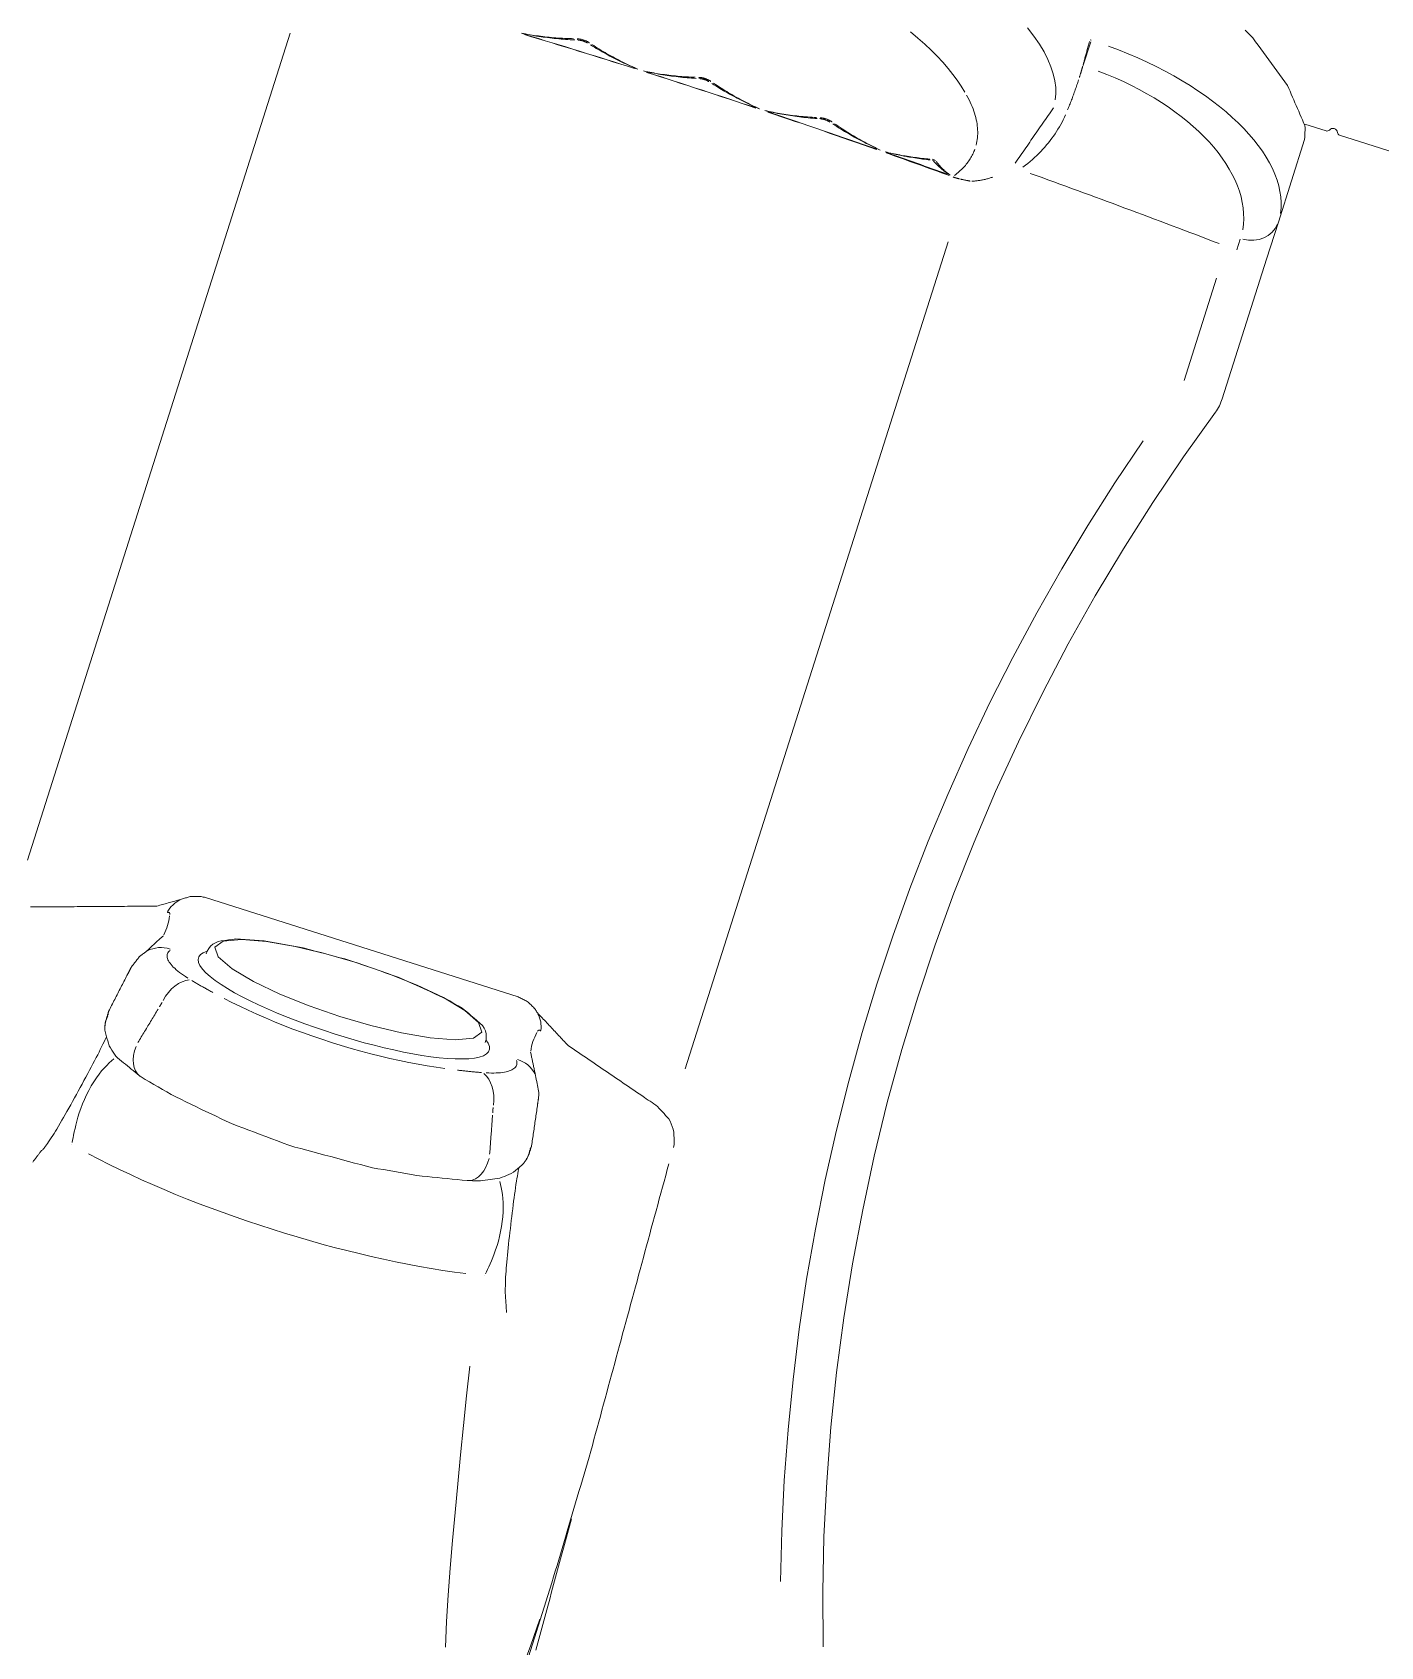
# Model space of a CAD drawing. Extents: x 309418 to 1212698, y 3438380 to 6877191.
# Drawn here: x 606460.047 to 606460.48, y 3438591.609 to 3438592.128 of the extents above; entities that cross this region are included whole.
import ezdxf

# ---------------------------------------------------------------- set-up
doc = ezdxf.new("R2010")
doc.units = 0
doc.header["$MEASUREMENT"] = 0
doc.layers.add('LA-FLOWERING-TREE', color=221, linetype='Continuous')
doc.layers.add('LA-FURN-PERGOLA-POOL DECK-02', color=32, linetype='Continuous')
doc.layers.add('LA-FURN-PG-LIMITS', color=1, linetype='Continuous', lineweight=5)
doc.layers.add('LA-FURN-PG-PLAY EQUIPMENT', color=160, linetype='Continuous', lineweight=5)

# ---------------------------------------------------------------- blocks, each defined once
blk = doc.blocks.new('A$C753A40E1')
at = {"linetype": 'Continuous'}
for p, q in [((17.3, 88.535, -9.55), (17.3, 94.786, -9.55)), ((24.6, 72.643, -9.55), (24.6, 72.546, -9.55)), ((34, 72.643, -9.55), (34, 72.546, -9.55)), ((18.217, 43.626, -9.55), (18.217, 71.505, -9.55)), ((40.383, 43.626, -9.55), (40.383, 71.505, -9.55)), ((34.571, 70.922, -9.55), (24.029, 70.922, -9.55)), ((8.3, 45.76, -9.55), (8.3, 41.054, -9.55)), ((9.647, 45.569, -9.55), (9.647, 42.119, -9.55)), ((8.3, 41.054, -9.55), (8.3, 39.813, -9.55)), ((9.3, 40.699, -9.55), (9.3, 41.063, -9.55)), ((8.3, 37.022, -9.55), (8.3, 39.813, -9.55)), ((15.806, 36.926, -9.55), (15.8, 36.926, -9.55)), ((15.8, 36.112, -9.55), (15.8, 36.899, -9.55)), ((7.271, 36.55, -9.55), (5.429, 36.55, -9.55)), ((8.447, 36.55, -9.55), (7.729, 36.55, -9.55)), ((15.802, 36.06, -9.55), (15.836, 36.06, -9.55))]:
    blk.add_line(p, q, dxfattribs=at)
for points in [[(21.922, 82.702), (21.727, 83.646), (21.532, 84.582), (21.339, 85.509), (21.145, 86.424), (20.95, 87.326), (20.754, 88.212), (20.556, 89.08), (20.353, 89.928), (20.146, 90.751), (19.931, 91.543)], [(17.388, 91.572), (17.34, 90.682), (17.312, 89.768)], [(17.14, 90.754), (17.15, 90.511), (17.16, 90.269), (17.17, 90.026), (17.18, 89.784), (17.19, 89.542), (17.2, 89.299), (17.21, 89.057), (17.22, 88.814), (17.23, 88.572), (17.24, 88.33), (17.25, 88.087), (17.26, 87.845), (17.27, 87.602), (17.28, 87.36), (17.29, 87.118), (17.3, 86.875), (17.309, 86.633), (17.319, 86.39)], [(17.796, 74.569), (17.788, 74.764), (17.78, 74.959), (17.771, 75.154), (17.763, 75.349), (17.755, 75.545), (17.746, 75.74), (17.738, 75.935), (17.73, 76.13), (17.722, 76.325), (17.713, 76.52), (17.705, 76.716), (17.697, 76.911), (17.688, 77.106), (17.68, 77.301), (17.672, 77.496), (17.663, 77.691), (17.655, 77.886), (17.647, 78.082), (17.639, 78.277), (17.63, 78.472), (17.622, 78.667), (17.614, 78.862), (17.605, 79.057), (17.597, 79.253), (17.589, 79.448), (17.58, 79.643), (17.572, 79.838), (17.564, 80.033), (17.556, 80.228), (17.547, 80.424), (17.539, 80.619), (17.531, 80.814), (17.522, 81.009), (17.514, 81.204), (17.506, 81.399), (17.497, 81.594), (17.489, 81.79), (17.481, 81.985), (17.473, 82.18), (17.464, 82.375), (17.456, 82.57), (17.448, 82.765), (17.439, 82.961), (17.431, 83.156), (17.423, 83.351), (17.414, 83.546), (17.406, 83.741), (17.398, 83.936), (17.39, 84.131), (17.382, 84.326), (17.378, 84.517), (17.374, 84.709), (17.371, 84.9), (17.367, 85.091), (17.363, 85.283), (17.36, 85.474), (17.356, 85.665), (17.352, 85.857), (17.348, 86.048), (17.345, 86.239), (17.341, 86.431), (17.337, 86.622), (17.334, 86.813), (17.33, 87.005), (17.326, 87.196), (17.322, 87.387), (17.319, 87.579), (17.315, 87.77), (17.311, 87.961), (17.307, 88.152), (17.304, 88.344), (17.3, 88.535)], [(8.379, 87.859), (8.921, 86.181), (9.418, 84.486), (9.868, 82.778), (10.273, 81.057), (10.63, 79.327), (10.94, 77.589), (11.202, 75.844), (11.417, 74.092), (11.585, 72.334), (11.704, 70.573), (11.776, 68.809), (11.8, 67.044), (11.776, 65.279), (11.704, 63.515), (11.584, 61.753), (11.416, 59.996), (11.201, 58.244), (10.938, 56.5), (10.628, 54.763), (10.271, 53.035), (9.867, 51.317), (9.417, 49.612), (8.921, 47.919), (8.379, 46.241)], [(10.311, 47.822), (10.766, 49.383), (11.181, 50.954), (11.558, 52.535), (11.896, 54.125), (12.195, 55.722), (12.454, 57.326), (12.673, 58.936), (12.853, 60.552), (12.993, 62.171), (13.094, 63.794), (13.154, 65.419), (13.174, 67.044), (13.154, 68.669), (13.094, 70.293), (12.994, 71.916), (12.855, 73.536), (12.675, 75.151), (12.456, 76.762), (12.197, 78.367), (11.898, 79.965), (11.56, 81.557), (11.182, 83.141), (10.766, 84.714), (10.312, 86.277)], [(21.511, 80.208), (21.503, 80.229), (21.495, 80.25), (21.487, 80.27), (21.479, 80.291), (21.471, 80.312), (21.463, 80.332), (21.455, 80.353), (21.446, 80.374), (21.438, 80.394), (21.43, 80.415), (21.422, 80.436), (21.414, 80.456), (21.406, 80.477), (21.398, 80.498), (21.39, 80.518), (21.381, 80.539), (21.373, 80.559), (21.365, 80.58), (21.357, 80.601), (21.349, 80.621), (21.341, 80.642), (21.333, 80.663), (21.325, 80.683), (21.316, 80.704)], [(37.284, 80.704), (37.276, 80.683), (37.269, 80.662), (37.261, 80.641), (37.254, 80.62), (37.246, 80.599), (37.239, 80.577), (37.231, 80.556), (37.224, 80.535), (37.216, 80.514), (37.209, 80.493), (37.201, 80.472), (37.194, 80.451), (37.186, 80.43), (37.179, 80.409), (37.171, 80.388), (37.164, 80.366), (37.156, 80.345), (37.149, 80.324), (37.141, 80.303), (37.134, 80.282), (37.123, 80.264), (37.111, 80.245), (37.1, 80.227), (37.089, 80.208)], [(22.347, 76.175), (22.336, 76.257), (22.325, 76.339), (22.314, 76.421), (22.304, 76.503), (22.293, 76.585), (22.276, 76.689), (22.257, 76.796), (22.239, 76.903), (22.22, 77.011), (22.202, 77.118), (22.184, 77.226), (22.163, 77.342), (22.139, 77.466), (22.115, 77.591), (22.092, 77.716), (22.068, 77.841), (22.044, 77.966), (22.019, 78.091), (21.995, 78.217), (21.97, 78.342), (21.945, 78.468), (21.92, 78.59), (21.896, 78.704), (21.872, 78.819), (21.848, 78.934), (21.824, 79.048), (21.801, 79.155), (21.779, 79.25), (21.756, 79.346), (21.734, 79.441), (21.712, 79.537), (21.69, 79.632), (21.669, 79.708), (21.65, 79.774), (21.63, 79.84), (21.611, 79.906), (21.591, 79.971), (21.572, 80.037), (21.553, 80.102), (21.54, 80.135), (21.526, 80.169), (21.513, 80.202), (21.506, 80.216)], [(21.513, 80.206), (21.513, 80.206), (21.513, 80.207), (21.513, 80.207), (21.513, 80.207), (21.512, 80.207), (21.512, 80.207), (21.512, 80.207), (21.512, 80.207), (21.512, 80.207), (21.512, 80.207), (21.512, 80.207), (21.512, 80.207), (21.512, 80.207), (21.512, 80.208), (21.512, 80.208), (21.512, 80.208), (21.512, 80.208), (21.512, 80.208), (21.512, 80.208), (21.512, 80.208), (21.512, 80.208), (21.511, 80.208), (21.511, 80.208), (21.511, 80.208)], [(37.094, 80.216), (37.084, 80.194), (37.073, 80.168), (37.062, 80.142), (37.045, 80.092), (37.028, 80.039), (37.01, 79.987), (36.993, 79.934), (36.972, 79.859), (36.951, 79.78), (36.93, 79.7), (36.909, 79.62), (36.888, 79.541), (36.867, 79.456), (36.844, 79.35), (36.821, 79.245), (36.797, 79.139), (36.774, 79.034), (36.751, 78.928), (36.728, 78.822), (36.704, 78.707), (36.679, 78.583), (36.654, 78.459), (36.629, 78.335), (36.605, 78.211), (36.58, 78.087), (36.555, 77.963), (36.531, 77.837), (36.508, 77.712), (36.484, 77.587), (36.46, 77.461), (36.437, 77.338), (36.417, 77.225), (36.396, 77.112), (36.376, 76.999), (36.356, 76.886), (36.339, 76.784), (36.325, 76.691), (36.311, 76.598), (36.297, 76.505), (36.283, 76.412), (36.271, 76.325), (36.262, 76.25), (36.253, 76.175)], [(37.089, 80.208), (37.089, 80.208), (37.089, 80.208), (37.088, 80.208), (37.088, 80.208), (37.088, 80.208), (37.088, 80.208), (37.088, 80.208), (37.088, 80.208), (37.088, 80.208), (37.088, 80.208), (37.088, 80.207), (37.088, 80.207), (37.088, 80.207), (37.088, 80.207), (37.088, 80.207), (37.088, 80.207), (37.088, 80.207), (37.088, 80.207), (37.088, 80.207), (37.087, 80.207), (37.087, 80.207), (37.087, 80.207), (37.087, 80.206), (37.087, 80.206)], [(22.793, 76.759), (22.744, 76.837), (22.694, 76.925), (22.643, 77.022), (22.591, 77.127), (22.539, 77.243), (22.49, 77.369), (22.444, 77.507), (22.403, 77.653), (22.366, 77.805), (22.334, 77.962), (22.308, 78.122), (22.287, 78.282), (22.272, 78.441), (22.263, 78.596), (22.261, 78.745), (22.263, 78.888), (22.268, 79.023), (22.276, 79.149), (22.285, 79.268), (22.295, 79.377), (22.305, 79.477), (22.316, 79.567), (22.326, 79.647), (22.335, 79.717)], [(36.265, 79.717), (36.274, 79.647), (36.284, 79.567), (36.295, 79.477), (36.305, 79.377), (36.315, 79.268), (36.324, 79.149), (36.332, 79.022), (36.337, 78.888), (36.339, 78.745), (36.337, 78.596), (36.328, 78.441), (36.313, 78.282), (36.292, 78.122), (36.266, 77.962), (36.234, 77.805), (36.197, 77.653), (36.156, 77.507), (36.11, 77.369), (36.061, 77.242), (36.009, 77.127), (35.957, 77.022), (35.906, 76.925), (35.855, 76.837), (35.807, 76.759)], [(23.802, 77.044), (23.961, 77.078), (24.12, 77.112), (24.279, 77.145), (24.437, 77.179), (24.596, 77.212), (24.755, 77.246), (24.914, 77.279), (25.072, 77.313), (25.231, 77.346), (25.395, 77.377), (25.575, 77.402), (25.755, 77.426), (25.934, 77.451), (26.114, 77.475), (26.293, 77.499), (26.473, 77.524), (26.652, 77.548), (26.832, 77.573), (27.026, 77.585), (27.225, 77.594), (27.423, 77.603), (27.621, 77.612), (27.82, 77.621), (28.018, 77.63), (28.216, 77.639), (28.415, 77.648), (28.613, 77.657), (28.811, 77.666), (29.01, 77.675), (29.208, 77.684), (29.406, 77.693), (29.604, 77.696), (29.802, 77.686), (29.999, 77.675), (30.196, 77.664), (30.393, 77.653), (30.59, 77.643), (30.787, 77.632), (30.984, 77.621), (31.182, 77.611), (31.379, 77.6), (31.576, 77.589), (31.763, 77.571), (31.94, 77.545), (32.118, 77.52), (32.296, 77.494), (32.474, 77.469), (32.652, 77.444), (32.829, 77.418), (33.007, 77.393), (33.185, 77.367), (33.363, 77.342), (33.54, 77.317), (33.704, 77.285), (33.86, 77.251), (34.017, 77.216), (34.173, 77.182), (34.329, 77.148), (34.485, 77.113), (34.641, 77.079), (34.798, 77.044)], [(22.242, 75.964), (22.287, 76.039), (22.333, 76.114), (22.378, 76.19), (22.424, 76.265), (22.469, 76.34), (22.528, 76.396), (22.588, 76.448), (22.649, 76.501), (22.71, 76.554), (22.771, 76.606), (22.835, 76.652), (22.905, 76.686), (22.975, 76.72), (23.045, 76.755), (23.115, 76.789), (23.186, 76.823), (23.256, 76.857), (23.326, 76.891), (23.399, 76.922), (23.48, 76.947), (23.56, 76.971), (23.641, 76.996), (23.722, 77.02), (23.802, 77.044)], [(34.798, 77.044), (34.872, 77.015), (34.947, 76.985), (35.022, 76.956), (35.097, 76.926), (35.172, 76.897), (35.247, 76.867), (35.322, 76.837), (35.397, 76.808), (35.472, 76.778), (35.547, 76.749), (35.622, 76.719), (35.697, 76.69), (35.766, 76.651), (35.828, 76.601), (35.89, 76.552), (35.952, 76.502), (36.014, 76.452), (36.076, 76.402), (36.124, 76.331), (36.171, 76.258), (36.218, 76.185), (36.265, 76.111), (36.312, 76.038), (36.358, 75.964)], [(22.172, 75.353), (22.172, 75.381), (22.172, 75.408), (22.171, 75.436), (22.171, 75.463), (22.171, 75.49), (22.17, 75.518), (22.17, 75.545), (22.17, 75.572), (22.17, 75.6), (22.169, 75.627), (22.169, 75.655), (22.169, 75.682), (22.174, 75.706), (22.18, 75.73), (22.186, 75.753), (22.192, 75.777), (22.198, 75.8), (22.205, 75.823), (22.211, 75.847), (22.217, 75.87), (22.223, 75.894), (22.229, 75.917), (22.235, 75.941), (22.242, 75.964)], [(23.666, 74.799), (23.653, 74.85), (23.641, 74.901), (23.629, 74.952), (23.617, 75.003), (23.604, 75.054), (23.592, 75.105), (23.58, 75.156), (23.568, 75.207), (23.555, 75.258), (23.543, 75.309), (23.531, 75.36), (23.519, 75.411), (23.507, 75.461), (23.495, 75.512), (23.483, 75.563), (23.471, 75.614), (23.459, 75.665), (23.447, 75.716), (23.435, 75.767), (23.423, 75.817), (23.411, 75.868), (23.399, 75.919), (23.387, 75.97), (23.375, 76.02)], [(35.225, 76.02), (35.213, 75.97), (35.201, 75.919), (35.189, 75.868), (35.177, 75.817), (35.165, 75.767), (35.153, 75.716), (35.141, 75.665), (35.129, 75.614), (35.117, 75.563), (35.105, 75.512), (35.093, 75.461), (35.081, 75.411), (35.069, 75.36), (35.057, 75.309), (35.045, 75.258), (35.032, 75.207), (35.02, 75.156), (35.008, 75.105), (34.996, 75.054), (34.983, 75.003), (34.971, 74.952), (34.959, 74.901), (34.947, 74.85), (34.934, 74.799)], [(36.358, 75.964), (36.365, 75.941), (36.372, 75.918), (36.378, 75.895), (36.385, 75.872), (36.391, 75.849), (36.398, 75.826), (36.404, 75.803), (36.411, 75.78), (36.418, 75.757), (36.423, 75.733), (36.424, 75.706), (36.424, 75.679), (36.424, 75.652), (36.425, 75.625), (36.425, 75.598), (36.425, 75.57), (36.426, 75.543), (36.426, 75.516), (36.426, 75.489), (36.427, 75.462), (36.427, 75.435), (36.427, 75.408), (36.427, 75.381), (36.428, 75.353)], [(22.172, 75.358), (22.171, 75.362), (22.171, 75.365), (22.171, 75.369), (22.171, 75.373), (22.171, 75.376), (22.171, 75.38), (22.171, 75.384), (22.171, 75.388), (22.172, 75.392), (22.172, 75.396), (22.173, 75.401), (22.174, 75.405), (22.175, 75.409), (22.176, 75.414), (22.177, 75.418), (22.178, 75.423), (22.179, 75.427), (22.18, 75.432), (22.182, 75.436), (22.184, 75.441), (22.185, 75.446), (22.187, 75.451), (22.189, 75.456), (22.191, 75.461)], [(22.385, 74.071), (22.376, 74.124), (22.367, 74.178), (22.358, 74.231), (22.349, 74.285), (22.34, 74.338), (22.332, 74.392), (22.323, 74.445), (22.314, 74.498), (22.305, 74.552), (22.296, 74.605), (22.287, 74.659), (22.278, 74.712), (22.27, 74.766), (22.261, 74.819), (22.252, 74.873), (22.243, 74.926), (22.234, 74.979), (22.225, 75.033), (22.216, 75.086), (22.208, 75.14), (22.199, 75.193), (22.19, 75.247), (22.181, 75.3), (22.172, 75.353)], [(36.428, 75.353), (36.419, 75.3), (36.41, 75.247), (36.401, 75.193), (36.392, 75.14), (36.384, 75.086), (36.375, 75.033), (36.366, 74.979), (36.357, 74.926), (36.348, 74.873), (36.339, 74.819), (36.33, 74.766), (36.322, 74.712), (36.313, 74.659), (36.304, 74.605), (36.295, 74.552), (36.286, 74.498), (36.277, 74.445), (36.268, 74.392), (36.26, 74.338), (36.251, 74.285), (36.242, 74.231), (36.233, 74.178), (36.224, 74.124), (36.215, 74.071)], [(36.409, 75.461), (36.411, 75.456), (36.413, 75.451), (36.415, 75.446), (36.416, 75.441), (36.418, 75.436), (36.42, 75.432), (36.421, 75.427), (36.422, 75.423), (36.423, 75.418), (36.424, 75.414), (36.425, 75.409), (36.426, 75.405), (36.427, 75.401), (36.428, 75.396), (36.428, 75.392), (36.429, 75.388), (36.429, 75.384), (36.429, 75.38), (36.429, 75.376), (36.429, 75.373), (36.429, 75.369), (36.429, 75.365), (36.429, 75.362), (36.428, 75.358)], [(23.722, 74.56), (23.72, 74.567), (23.719, 74.574), (23.717, 74.58), (23.716, 74.587), (23.714, 74.594), (23.713, 74.601), (23.711, 74.607), (23.709, 74.614), (23.708, 74.621), (23.706, 74.628), (23.705, 74.634), (23.703, 74.641), (23.702, 74.648), (23.7, 74.655), (23.698, 74.661), (23.697, 74.668), (23.695, 74.675), (23.694, 74.682), (23.692, 74.689), (23.691, 74.695), (23.689, 74.702), (23.688, 74.709), (23.686, 74.716), (23.684, 74.722)], [(34.916, 74.722), (34.914, 74.716), (34.912, 74.709), (34.911, 74.702), (34.909, 74.695), (34.908, 74.689), (34.906, 74.682), (34.905, 74.675), (34.903, 74.668), (34.902, 74.661), (34.9, 74.655), (34.898, 74.648), (34.897, 74.641), (34.895, 74.634), (34.894, 74.628), (34.892, 74.621), (34.891, 74.614), (34.889, 74.607), (34.887, 74.601), (34.886, 74.594), (34.884, 74.587), (34.883, 74.58), (34.881, 74.574), (34.88, 74.567), (34.878, 74.56)], [(19.192, 72.776), (19.121, 72.797), (19.05, 72.818), (18.978, 72.839), (18.907, 72.86), (18.836, 72.882), (18.765, 72.903), (18.696, 72.929), (18.63, 72.967), (18.564, 73.006), (18.498, 73.044), (18.432, 73.082), (18.366, 73.121), (18.301, 73.159), (18.235, 73.197), (18.174, 73.257), (18.115, 73.327), (18.056, 73.397), (17.997, 73.466), (17.953, 73.551), (17.919, 73.644), (17.885, 73.737), (17.85, 73.831), (17.826, 73.927), (17.816, 74.028)], [(22.432, 73.788), (22.43, 73.8), (22.428, 73.811), (22.426, 73.823), (22.424, 73.835), (22.422, 73.847), (22.42, 73.859), (22.418, 73.87), (22.417, 73.882), (22.415, 73.894), (22.413, 73.906), (22.411, 73.918), (22.409, 73.929), (22.407, 73.941), (22.405, 73.953), (22.403, 73.965), (22.401, 73.977), (22.399, 73.988), (22.397, 74), (22.395, 74.012), (22.393, 74.024), (22.391, 74.036), (22.389, 74.047), (22.387, 74.059), (22.385, 74.071)], [(22.742, 73.152), (22.728, 73.178), (22.714, 73.203), (22.7, 73.229), (22.686, 73.255), (22.672, 73.281), (22.658, 73.307), (22.643, 73.332), (22.629, 73.358), (22.615, 73.384), (22.601, 73.41), (22.587, 73.435), (22.573, 73.461), (22.559, 73.487), (22.545, 73.513), (22.53, 73.538), (22.516, 73.564), (22.502, 73.59), (22.488, 73.616), (22.474, 73.642), (22.46, 73.667), (22.452, 73.697), (22.446, 73.727), (22.439, 73.758), (22.432, 73.788)], [(29.3, 73.845), (28.965, 73.843), (28.631, 73.836), (28.298, 73.824), (27.969, 73.808), (27.643, 73.786), (27.324, 73.76), (27.011, 73.729), (26.706, 73.693), (26.411, 73.652), (26.127, 73.606), (25.856, 73.554), (25.599, 73.498), (25.36, 73.436), (25.142, 73.37), (24.946, 73.299), (24.777, 73.225), (24.636, 73.146), (24.526, 73.063), (24.451, 72.978), (24.409, 72.892), (24.403, 72.805), (24.433, 72.719), (24.499, 72.634), (24.6, 72.551)], [(24.422, 73.599), (24.452, 73.606), (24.483, 73.613), (24.513, 73.619), (24.543, 73.626), (24.574, 73.633), (24.605, 73.64), (24.635, 73.647), (24.666, 73.654), (24.697, 73.66), (24.728, 73.667), (24.759, 73.674), (24.79, 73.68), (24.822, 73.687), (24.853, 73.693), (24.885, 73.7), (24.917, 73.706), (24.948, 73.713), (24.98, 73.719), (25.012, 73.726), (25.044, 73.732), (25.076, 73.738), (25.109, 73.745), (25.141, 73.751), (25.174, 73.757)], [(25.578, 73.83), (25.858, 73.875), (26.146, 73.918), (26.44, 73.957), (26.741, 73.994), (27.047, 74.026), (27.358, 74.055), (27.673, 74.079), (27.992, 74.1), (28.316, 74.115), (28.643, 74.127), (28.972, 74.134), (29.303, 74.136), (29.633, 74.134), (29.963, 74.127), (30.29, 74.115), (30.613, 74.099), (30.933, 74.079), (31.248, 74.054), (31.558, 74.025), (31.863, 73.993), (32.162, 73.957), (32.456, 73.917), (32.742, 73.875), (33.022, 73.83)], [(34, 72.55), (34.099, 72.633), (34.165, 72.718), (34.197, 72.805), (34.192, 72.892), (34.151, 72.978), (34.075, 73.062), (33.965, 73.144), (33.825, 73.223), (33.656, 73.299), (33.461, 73.37), (33.243, 73.436), (33.006, 73.497), (32.751, 73.553), (32.481, 73.604), (32.196, 73.651), (31.9, 73.692), (31.594, 73.728), (31.28, 73.759), (30.96, 73.786), (30.634, 73.807), (30.303, 73.824), (29.969, 73.836), (29.635, 73.843), (29.3, 73.845)], [(33.426, 73.757), (33.459, 73.751), (33.491, 73.745), (33.524, 73.738), (33.556, 73.732), (33.588, 73.726), (33.62, 73.719), (33.652, 73.713), (33.683, 73.706), (33.715, 73.7), (33.747, 73.693), (33.778, 73.687), (33.81, 73.68), (33.841, 73.674), (33.872, 73.667), (33.903, 73.66), (33.934, 73.654), (33.965, 73.647), (33.995, 73.64), (34.026, 73.633), (34.057, 73.626), (34.087, 73.619), (34.117, 73.613), (34.148, 73.606), (34.178, 73.599)], [(36.168, 73.788), (36.157, 73.759), (36.147, 73.731), (36.136, 73.702), (36.126, 73.674), (36.115, 73.645), (36.105, 73.617), (36.094, 73.588), (36.084, 73.559), (36.073, 73.531), (36.063, 73.502), (36.053, 73.474), (36.042, 73.445), (36.032, 73.417), (36.021, 73.388), (36.01, 73.361), (35.993, 73.337), (35.976, 73.314), (35.959, 73.291), (35.942, 73.268), (35.925, 73.245), (35.908, 73.221), (35.891, 73.198), (35.875, 73.175), (35.858, 73.152)], [(36.215, 74.071), (36.213, 74.059), (36.211, 74.047), (36.209, 74.036), (36.207, 74.024), (36.205, 74.012), (36.203, 74), (36.201, 73.988), (36.199, 73.977), (36.197, 73.965), (36.195, 73.953), (36.193, 73.941), (36.191, 73.929), (36.189, 73.918), (36.187, 73.906), (36.185, 73.894), (36.183, 73.882), (36.182, 73.87), (36.18, 73.859), (36.178, 73.847), (36.176, 73.835), (36.174, 73.823), (36.172, 73.811), (36.17, 73.8), (36.168, 73.788)], [(39.832, 72.907), (39.761, 72.885), (39.69, 72.863), (39.62, 72.841), (39.549, 72.82), (39.479, 72.798), (39.408, 72.776)], [(23.112, 72.5), (23.097, 72.528), (23.081, 72.555), (23.066, 72.582), (23.05, 72.609), (23.035, 72.636), (23.02, 72.663), (23.004, 72.69), (22.989, 72.718), (22.973, 72.745), (22.958, 72.772), (22.943, 72.799), (22.927, 72.826), (22.912, 72.853), (22.896, 72.88), (22.881, 72.908), (22.866, 72.935), (22.85, 72.962), (22.835, 72.989), (22.819, 73.016), (22.804, 73.043), (22.789, 73.07), (22.773, 73.098), (22.758, 73.125), (22.742, 73.152)], [(23.461, 72.888), (23.443, 72.918), (23.429, 72.948), (23.42, 72.979), (23.416, 73.01), (23.416, 73.04), (23.421, 73.071), (23.431, 73.101), (23.445, 73.132), (23.464, 73.162), (23.488, 73.192), (23.516, 73.221), (23.549, 73.25), (23.586, 73.279), (23.627, 73.308), (23.673, 73.336), (23.723, 73.364), (23.778, 73.391), (23.836, 73.417), (23.899, 73.443), (23.966, 73.468), (24.036, 73.493), (24.11, 73.516), (24.188, 73.539), (24.269, 73.561)], [(29.3, 73.259), (30.346, 73.234), (31.357, 73.159), (32.285, 73.031), (33.062, 72.85), (33.603, 72.617), (33.8, 72.352), (33.6, 72.087), (33.058, 71.855), (32.276, 71.674), (31.35, 71.547), (30.341, 71.472), (29.296, 71.447), (28.251, 71.472), (27.242, 71.548), (26.315, 71.675), (25.536, 71.857), (24.996, 72.09), (24.801, 72.355), (25.004, 72.62), (25.545, 72.852), (26.325, 73.032), (27.251, 73.159), (28.258, 73.234), (29.3, 73.259)], [(34.331, 73.561), (34.412, 73.539), (34.49, 73.516), (34.565, 73.492), (34.636, 73.468), (34.702, 73.442), (34.765, 73.417), (34.824, 73.39), (34.878, 73.363), (34.928, 73.335), (34.974, 73.307), (35.015, 73.279), (35.052, 73.25), (35.085, 73.22), (35.113, 73.191), (35.136, 73.161), (35.155, 73.131), (35.169, 73.101), (35.179, 73.07), (35.184, 73.04), (35.184, 73.009), (35.18, 72.979), (35.171, 72.948), (35.157, 72.918), (35.139, 72.888)], [(35.858, 73.152), (35.842, 73.125), (35.827, 73.098), (35.811, 73.07), (35.796, 73.043), (35.781, 73.016), (35.765, 72.989), (35.75, 72.962), (35.734, 72.935), (35.719, 72.908), (35.704, 72.88), (35.688, 72.853), (35.673, 72.826), (35.657, 72.799), (35.642, 72.772), (35.627, 72.745), (35.611, 72.718), (35.596, 72.69), (35.58, 72.663), (35.565, 72.636), (35.55, 72.609), (35.534, 72.582), (35.519, 72.555), (35.503, 72.528), (35.488, 72.5)], [(23.287, 71.225), (23.239, 71.252), (23.191, 71.279), (23.142, 71.306), (23.094, 71.333), (23.046, 71.36), (22.998, 71.386), (22.95, 71.413), (22.902, 71.44), (22.854, 71.467), (22.806, 71.494), (22.757, 71.521), (22.709, 71.548), (22.661, 71.575), (22.613, 71.601), (22.565, 71.628), (22.517, 71.655), (22.469, 71.682), (22.421, 71.709), (22.372, 71.736), (22.324, 71.763), (22.276, 71.79), (22.228, 71.817), (22.18, 71.843), (22.132, 71.87), (22.084, 71.897), (22.035, 71.924), (21.937, 71.954), (21.839, 71.983), (21.741, 72.012), (21.643, 72.042), (21.545, 72.071), (21.447, 72.1), (21.349, 72.13), (21.251, 72.159), (21.153, 72.188), (21.055, 72.218), (20.957, 72.247), (20.859, 72.276), (20.761, 72.306), (20.663, 72.335), (20.565, 72.365), (20.466, 72.394), (20.368, 72.423), (20.27, 72.453), (20.172, 72.482), (20.074, 72.511), (19.976, 72.541), (19.878, 72.57), (19.78, 72.599), (19.682, 72.629), (19.584, 72.658), (19.486, 72.687), (19.388, 72.717), (19.29, 72.746), (19.192, 72.776)], [(39.408, 72.776), (39.318, 72.746), (39.227, 72.717), (39.137, 72.687), (39.046, 72.658), (38.956, 72.628), (38.865, 72.599), (38.774, 72.569), (38.684, 72.54), (38.593, 72.51), (38.503, 72.481), (38.412, 72.451), (38.322, 72.422), (38.231, 72.392), (38.141, 72.363), (38.05, 72.333), (37.96, 72.304), (37.869, 72.275), (37.779, 72.245), (37.688, 72.216), (37.598, 72.186), (37.507, 72.157), (37.417, 72.127), (37.326, 72.098), (37.236, 72.068), (37.145, 72.039), (37.054, 72.009), (36.964, 71.98), (36.873, 71.95), (36.783, 71.921), (36.692, 71.891), (36.602, 71.862), (36.511, 71.832), (36.421, 71.803), (36.33, 71.773), (36.24, 71.744), (36.149, 71.715), (36.059, 71.685), (35.975, 71.656), (35.936, 71.631), (35.897, 71.605), (35.858, 71.58), (35.819, 71.555), (35.78, 71.529), (35.741, 71.504), (35.702, 71.479), (35.663, 71.453), (35.624, 71.428), (35.586, 71.403), (35.547, 71.377), (35.508, 71.352), (35.469, 71.326), (35.43, 71.301), (35.391, 71.276), (35.352, 71.25), (35.313, 71.225)], [(34, 72.546), (33.971, 72.455), (33.942, 72.364), (33.895, 72.284), (33.826, 72.217), (33.757, 72.15), (33.663, 72.096), (33.557, 72.046), (33.452, 71.997), (33.347, 71.948), (33.242, 71.898), (33.096, 71.861), (32.948, 71.825), (32.8, 71.788), (32.653, 71.751), (32.505, 71.715), (32.356, 71.679), (32.176, 71.655), (31.997, 71.631), (31.817, 71.607), (31.637, 71.583), (31.457, 71.559), (31.278, 71.535), (31.09, 71.518), (30.892, 71.508), (30.694, 71.497), (30.497, 71.487), (30.299, 71.477), (30.102, 71.467), (29.904, 71.457), (29.706, 71.446), (29.507, 71.446), (29.307, 71.451), (29.106, 71.456), (28.906, 71.462), (28.705, 71.467), (28.505, 71.472), (28.304, 71.477), (28.104, 71.482), (27.903, 71.487), (27.715, 71.504), (27.533, 71.527), (27.35, 71.549), (27.167, 71.571), (26.984, 71.593), (26.802, 71.616), (26.619, 71.638), (26.436, 71.66), (26.254, 71.682), (26.087, 71.711), (25.935, 71.747), (25.784, 71.782), (25.632, 71.817), (25.505, 71.86), (25.395, 71.908), (25.285, 71.957), (25.175, 72.005), (25.064, 72.053), (24.954, 72.101), (24.844, 72.15), (24.771, 72.215), (24.705, 72.284), (24.657, 72.363), (24.628, 72.455), (24.6, 72.546)], [(23.103, 71.79), (23.101, 71.782), (23.099, 71.775), (23.096, 71.769), (23.094, 71.763), (23.091, 71.757), (23.088, 71.753), (23.085, 71.748), (23.082, 71.744), (23.078, 71.741), (23.075, 71.738), (23.071, 71.736), (23.067, 71.735), (23.063, 71.734), (23.059, 71.733), (23.055, 71.733), (23.05, 71.733), (23.046, 71.735), (23.041, 71.736), (23.036, 71.738), (23.031, 71.741), (23.026, 71.744), (23.021, 71.748), (23.015, 71.752), (23.01, 71.757)], [(35.59, 71.757), (35.585, 71.752), (35.579, 71.748), (35.574, 71.744), (35.569, 71.741), (35.564, 71.738), (35.559, 71.736), (35.554, 71.735), (35.55, 71.733), (35.545, 71.733), (35.541, 71.733), (35.537, 71.734), (35.533, 71.735), (35.529, 71.736), (35.525, 71.738), (35.522, 71.741), (35.518, 71.744), (35.515, 71.748), (35.512, 71.753), (35.509, 71.757), (35.506, 71.763), (35.504, 71.769), (35.501, 71.775), (35.499, 71.782), (35.497, 71.79)], [(24.029, 70.922), (23.994, 70.928), (23.959, 70.934), (23.924, 70.94), (23.888, 70.945), (23.853, 70.951), (23.818, 70.957), (23.783, 70.963), (23.748, 70.969), (23.712, 70.975), (23.679, 70.985), (23.649, 71), (23.619, 71.016), (23.589, 71.031), (23.558, 71.047), (23.528, 71.063), (23.498, 71.078), (23.467, 71.094), (23.437, 71.11), (23.407, 71.126), (23.383, 71.145), (23.359, 71.165), (23.335, 71.185), (23.311, 71.205), (23.287, 71.225)], [(35.313, 71.225), (35.287, 71.206), (35.26, 71.188), (35.234, 71.169), (35.207, 71.15), (35.181, 71.132), (35.154, 71.113), (35.128, 71.095), (35.101, 71.076), (35.075, 71.057), (35.048, 71.039), (35.016, 71.026), (34.983, 71.015), (34.949, 71.004), (34.916, 70.993), (34.882, 70.983), (34.849, 70.972), (34.816, 70.961), (34.782, 70.95), (34.749, 70.94), (34.714, 70.933), (34.678, 70.931), (34.642, 70.928), (34.607, 70.925), (34.571, 70.922)], [(17.484, 41.203), (17.506, 41.221), (17.529, 41.238), (17.552, 41.255), (17.575, 41.272), (17.599, 41.288), (17.622, 41.304), (17.646, 41.32), (17.67, 41.335), (17.695, 41.35), (17.719, 41.365), (17.744, 41.379), (17.769, 41.393), (17.794, 41.406), (17.819, 41.42), (17.845, 41.433), (17.871, 41.445), (17.896, 41.457), (17.922, 41.469), (17.949, 41.481), (17.975, 41.492), (18.001, 41.502), (18.028, 41.513), (18.054, 41.523), (18.081, 41.532)], [(18.13, 41.546), (18.14, 41.547), (18.151, 41.548), (18.161, 41.549), (18.172, 41.551), (18.184, 41.552), (18.195, 41.554), (18.207, 41.555), (18.219, 41.557), (18.232, 41.558), (18.245, 41.56), (18.258, 41.561), (18.271, 41.563), (18.284, 41.565), (18.298, 41.566), (18.312, 41.568), (18.326, 41.569), (18.341, 41.571), (18.355, 41.572), (18.37, 41.574), (18.385, 41.575), (18.4, 41.577), (18.416, 41.578), (18.431, 41.58), (18.447, 41.581)], [(18.301, 40.525), (18.303, 40.567), (18.306, 40.609), (18.311, 40.651), (18.316, 40.693), (18.323, 40.735), (18.331, 40.777), (18.34, 40.819), (18.35, 40.861), (18.361, 40.903), (18.374, 40.945), (18.387, 40.987), (18.402, 41.029), (18.418, 41.071), (18.435, 41.113), (18.453, 41.155), (18.473, 41.197), (18.493, 41.238), (18.515, 41.28), (18.538, 41.322), (18.562, 41.364), (18.587, 41.406), (18.613, 41.448), (18.64, 41.489), (18.669, 41.531)], [(18.48, 41.584), (18.489, 41.584), (18.498, 41.585), (18.507, 41.586), (18.516, 41.586), (18.525, 41.587), (18.534, 41.587), (18.543, 41.587), (18.552, 41.588), (18.561, 41.588), (18.57, 41.588), (18.579, 41.588), (18.588, 41.589), (18.597, 41.589), (18.606, 41.589), (18.615, 41.589), (18.624, 41.589), (18.633, 41.589), (18.642, 41.589), (18.651, 41.589), (18.66, 41.588), (18.67, 41.588), (18.679, 41.588), (18.688, 41.588), (18.697, 41.587)], [(18.81, 41.553), (18.833, 41.546), (18.856, 41.538), (18.879, 41.531), (18.902, 41.523), (18.925, 41.514), (18.948, 41.505), (18.971, 41.496), (18.994, 41.487), (19.017, 41.477), (19.04, 41.466), (19.063, 41.455), (19.086, 41.444), (19.109, 41.433), (19.133, 41.421), (19.156, 41.409), (19.179, 41.396), (19.202, 41.383), (19.225, 41.37), (19.248, 41.356), (19.271, 41.342), (19.294, 41.327), (19.316, 41.312), (19.339, 41.297), (19.362, 41.281)], [(19.448, 41.292), (19.421, 41.307), (19.395, 41.322), (19.369, 41.337), (19.343, 41.351), (19.317, 41.365), (19.29, 41.378), (19.264, 41.391), (19.238, 41.404), (19.211, 41.416), (19.185, 41.428), (19.158, 41.439), (19.132, 41.45), (19.105, 41.461), (19.079, 41.471), (19.052, 41.481), (19.026, 41.491), (18.999, 41.5), (18.973, 41.508), (18.946, 41.517), (18.92, 41.525), (18.893, 41.533), (18.867, 41.54), (18.841, 41.547), (18.814, 41.553)], [(21.019, 41.478), (20.959, 41.474), (20.898, 41.47), (20.837, 41.466), (20.776, 41.461), (20.716, 41.456), (20.655, 41.45), (20.594, 41.444), (20.534, 41.438), (20.473, 41.432), (20.412, 41.425), (20.352, 41.417), (20.291, 41.41), (20.23, 41.401), (20.17, 41.393), (20.109, 41.384), (20.048, 41.375), (19.988, 41.365), (19.927, 41.356), (19.866, 41.345), (19.806, 41.335), (19.745, 41.323), (19.684, 41.312), (19.624, 41.3), (19.563, 41.288)], [(19.584, 41.266), (19.644, 41.279), (19.704, 41.292), (19.764, 41.305), (19.824, 41.317), (19.884, 41.329), (19.944, 41.34), (20.003, 41.351), (20.063, 41.362), (20.123, 41.372), (20.183, 41.382), (20.243, 41.391), (20.303, 41.4), (20.363, 41.409), (20.422, 41.417), (20.482, 41.425), (20.542, 41.432), (20.602, 41.439), (20.662, 41.446), (20.721, 41.452), (20.781, 41.458), (20.841, 41.463), (20.901, 41.468), (20.961, 41.473), (21.02, 41.477)], [(21.191, 41.471), (21.259, 41.462), (21.327, 41.452), (21.395, 41.442), (21.463, 41.432), (21.532, 41.42), (21.6, 41.409), (21.668, 41.397), (21.737, 41.384), (21.805, 41.371), (21.874, 41.357), (21.943, 41.343), (22.011, 41.328), (22.08, 41.312), (22.149, 41.297), (22.218, 41.28), (22.287, 41.263), (22.356, 41.246), (22.425, 41.227), (22.495, 41.209), (22.564, 41.19), (22.633, 41.17), (22.703, 41.15), (22.772, 41.129), (22.842, 41.107)], [(22.893, 41.134), (22.822, 41.154), (22.75, 41.174), (22.679, 41.192), (22.608, 41.211), (22.536, 41.229), (22.465, 41.246), (22.394, 41.263), (22.323, 41.279), (22.252, 41.295), (22.181, 41.31), (22.11, 41.325), (22.039, 41.339), (21.968, 41.353), (21.898, 41.366), (21.827, 41.379), (21.757, 41.391), (21.686, 41.403), (21.616, 41.414), (21.545, 41.425), (21.475, 41.435), (21.404, 41.445), (21.334, 41.454), (21.264, 41.463), (21.194, 41.472)], [(22.954, 41.072), (22.969, 41.068), (22.984, 41.065), (22.999, 41.061), (23.014, 41.058), (23.03, 41.055), (23.046, 41.053), (23.062, 41.051), (23.078, 41.049), (23.094, 41.047), (23.111, 41.046), (23.127, 41.045), (23.144, 41.044), (23.161, 41.044), (23.178, 41.044), (23.194, 41.045), (23.211, 41.045), (23.228, 41.047), (23.245, 41.048), (23.262, 41.05), (23.279, 41.052), (23.295, 41.055), (23.312, 41.058), (23.328, 41.061), (23.344, 41.065)], [(23.316, 41.096), (23.303, 41.093), (23.29, 41.091), (23.277, 41.088), (23.264, 41.086), (23.25, 41.085), (23.237, 41.083), (23.224, 41.082), (23.21, 41.081), (23.197, 41.081), (23.183, 41.08), (23.17, 41.08), (23.156, 41.081), (23.143, 41.081), (23.13, 41.082), (23.117, 41.083), (23.104, 41.084), (23.091, 41.086), (23.078, 41.088), (23.065, 41.09), (23.053, 41.092), (23.04, 41.094), (23.028, 41.097), (23.016, 41.1), (23.004, 41.103)], [(25.107, 41.385), (25.037, 41.379), (24.967, 41.374), (24.897, 41.367), (24.827, 41.361), (24.757, 41.353), (24.687, 41.346), (24.617, 41.337), (24.547, 41.329), (24.477, 41.319), (24.407, 41.31), (24.337, 41.3), (24.267, 41.289), (24.197, 41.278), (24.127, 41.266), (24.057, 41.254), (23.987, 41.242), (23.917, 41.228), (23.847, 41.215), (23.777, 41.201), (23.707, 41.186), (23.637, 41.171), (23.566, 41.155), (23.496, 41.139), (23.426, 41.123)], [(23.457, 41.095), (23.526, 41.114), (23.595, 41.131), (23.664, 41.148), (23.733, 41.165), (23.802, 41.181), (23.871, 41.196), (23.94, 41.211), (24.009, 41.226), (24.078, 41.24), (24.147, 41.253), (24.216, 41.266), (24.284, 41.278), (24.353, 41.29), (24.422, 41.301), (24.491, 41.311), (24.559, 41.322), (24.628, 41.331), (24.697, 41.34), (24.766, 41.349), (24.834, 41.357), (24.903, 41.364), (24.971, 41.371), (25.04, 41.378), (25.109, 41.384)], [(25.291, 41.381), (25.359, 41.373), (25.428, 41.365), (25.496, 41.356), (25.564, 41.346), (25.633, 41.336), (25.701, 41.326), (25.77, 41.314), (25.838, 41.303), (25.907, 41.291), (25.976, 41.278), (26.044, 41.265), (26.113, 41.251), (26.182, 41.237), (26.251, 41.222), (26.319, 41.207), (26.388, 41.191), (26.457, 41.174), (26.526, 41.157), (26.596, 41.14), (26.665, 41.122), (26.734, 41.103), (26.803, 41.084), (26.873, 41.064), (26.942, 41.044)], [(26.987, 41.071), (26.916, 41.09), (26.845, 41.108), (26.774, 41.126), (26.703, 41.143), (26.632, 41.16), (26.561, 41.176), (26.49, 41.191), (26.42, 41.207), (26.349, 41.221), (26.278, 41.235), (26.208, 41.249), (26.137, 41.262), (26.067, 41.275), (25.996, 41.287), (25.926, 41.299), (25.855, 41.31), (25.785, 41.321), (25.715, 41.331), (25.644, 41.341), (25.574, 41.35), (25.504, 41.359), (25.434, 41.367), (25.364, 41.375), (25.293, 41.382)], [(27.055, 41.01), (27.07, 41.007), (27.085, 41.003), (27.101, 41), (27.116, 40.997), (27.132, 40.994), (27.148, 40.992), (27.165, 40.99), (27.181, 40.988), (27.198, 40.987), (27.214, 40.986), (27.231, 40.985), (27.248, 40.985), (27.264, 40.985), (27.281, 40.985), (27.298, 40.986), (27.315, 40.987), (27.331, 40.989), (27.348, 40.99), (27.365, 40.993), (27.381, 40.995), (27.397, 40.998), (27.413, 41.001), (27.429, 41.004), (27.445, 41.008)], [(27.409, 41.039), (27.397, 41.036), (27.384, 41.033), (27.371, 41.031), (27.358, 41.029), (27.345, 41.027), (27.332, 41.025), (27.319, 41.024), (27.305, 41.023), (27.292, 41.022), (27.279, 41.022), (27.265, 41.021), (27.252, 41.021), (27.239, 41.022), (27.225, 41.022), (27.212, 41.023), (27.199, 41.024), (27.186, 41.025), (27.173, 41.027), (27.16, 41.029), (27.147, 41.031), (27.134, 41.033), (27.122, 41.036), (27.11, 41.038), (27.098, 41.041)], [(29.207, 41.353), (29.137, 41.347), (29.067, 41.34), (28.997, 41.333), (28.927, 41.325), (28.856, 41.317), (28.786, 41.308), (28.716, 41.299), (28.646, 41.289), (28.576, 41.279), (28.506, 41.268), (28.435, 41.257), (28.365, 41.246), (28.295, 41.234), (28.225, 41.221), (28.154, 41.208), (28.084, 41.194), (28.014, 41.18), (27.943, 41.166), (27.873, 41.15), (27.802, 41.135), (27.731, 41.119), (27.661, 41.102), (27.59, 41.085), (27.52, 41.067)], [(27.557, 41.04), (27.627, 41.059), (27.696, 41.078), (27.765, 41.096), (27.834, 41.114), (27.903, 41.131), (27.973, 41.147), (28.041, 41.163), (28.11, 41.178), (28.179, 41.193), (28.248, 41.208), (28.317, 41.221), (28.386, 41.235), (28.454, 41.247), (28.523, 41.259), (28.592, 41.271), (28.66, 41.282), (28.729, 41.293), (28.798, 41.303), (28.866, 41.312), (28.935, 41.321), (29.003, 41.33), (29.072, 41.338), (29.14, 41.345), (29.209, 41.352)], [(29.391, 41.352), (29.46, 41.345), (29.528, 41.338), (29.597, 41.33), (29.665, 41.321), (29.734, 41.312), (29.802, 41.303), (29.871, 41.293), (29.94, 41.282), (30.008, 41.271), (30.077, 41.259), (30.146, 41.247), (30.214, 41.235), (30.283, 41.221), (30.352, 41.208), (30.421, 41.193), (30.49, 41.178), (30.559, 41.163), (30.628, 41.147), (30.697, 41.131), (30.766, 41.114), (30.835, 41.096), (30.904, 41.078), (30.973, 41.059), (31.043, 41.04)], [(31.08, 41.067), (31.01, 41.085), (30.939, 41.102), (30.869, 41.119), (30.798, 41.135), (30.727, 41.15), (30.657, 41.166), (30.587, 41.18), (30.516, 41.194), (30.446, 41.208), (30.376, 41.221), (30.305, 41.234), (30.235, 41.246), (30.165, 41.257), (30.094, 41.268), (30.024, 41.279), (29.954, 41.289), (29.884, 41.299), (29.814, 41.308), (29.744, 41.317), (29.673, 41.325), (29.603, 41.333), (29.533, 41.34), (29.463, 41.347), (29.393, 41.353)], [(31.155, 41.008), (31.171, 41.004), (31.187, 41.001), (31.203, 40.998), (31.219, 40.995), (31.235, 40.993), (31.251, 40.99), (31.268, 40.989), (31.285, 40.987), (31.301, 40.986), (31.318, 40.985), (31.335, 40.985), (31.351, 40.985), (31.368, 40.985), (31.385, 40.986), (31.402, 40.987), (31.418, 40.988), (31.435, 40.99), (31.451, 40.992), (31.467, 40.994), (31.483, 40.997), (31.499, 41), (31.515, 41.003), (31.53, 41.007), (31.545, 41.01)], [(31.502, 41.041), (31.49, 41.038), (31.478, 41.036), (31.465, 41.033), (31.453, 41.031), (31.44, 41.029), (31.427, 41.027), (31.414, 41.025), (31.401, 41.024), (31.387, 41.023), (31.374, 41.022), (31.361, 41.022), (31.347, 41.021), (31.334, 41.021), (31.321, 41.022), (31.307, 41.022), (31.294, 41.023), (31.281, 41.024), (31.268, 41.026), (31.254, 41.027), (31.241, 41.029), (31.229, 41.031), (31.216, 41.033), (31.203, 41.036), (31.191, 41.039)], [(33.307, 41.382), (33.236, 41.375), (33.166, 41.367), (33.096, 41.359), (33.026, 41.35), (32.956, 41.341), (32.885, 41.331), (32.815, 41.321), (32.745, 41.31), (32.674, 41.299), (32.604, 41.287), (32.533, 41.275), (32.463, 41.262), (32.392, 41.249), (32.322, 41.235), (32.251, 41.221), (32.181, 41.207), (32.11, 41.192), (32.039, 41.176), (31.968, 41.16), (31.897, 41.143), (31.826, 41.126), (31.755, 41.108), (31.684, 41.09), (31.613, 41.071)], [(31.658, 41.044), (31.727, 41.064), (31.797, 41.084), (31.866, 41.103), (31.935, 41.122), (32.005, 41.14), (32.074, 41.157), (32.143, 41.174), (32.212, 41.191), (32.281, 41.207), (32.35, 41.222), (32.418, 41.237), (32.487, 41.251), (32.556, 41.265), (32.624, 41.278), (32.693, 41.291), (32.762, 41.303), (32.83, 41.314), (32.899, 41.326), (32.967, 41.336), (33.036, 41.346), (33.104, 41.356), (33.172, 41.365), (33.241, 41.373), (33.309, 41.381)], [(16.653, 40.606), (16.596, 40.525), (16.541, 40.444), (16.488, 40.363), (16.438, 40.281), (16.39, 40.198), (16.344, 40.116), (16.3, 40.033), (16.258, 39.949), (16.218, 39.865), (16.181, 39.782), (16.145, 39.697), (16.112, 39.613), (16.08, 39.528), (16.05, 39.443), (16.023, 39.358), (15.997, 39.273), (15.973, 39.188), (15.951, 39.103), (15.931, 39.017), (15.913, 38.932), (15.897, 38.846), (15.882, 38.761), (15.87, 38.675), (15.859, 38.589)], [(16.3, 38.499), (16.322, 38.57), (16.343, 38.641), (16.365, 38.712), (16.387, 38.783), (16.409, 38.854), (16.43, 38.925), (16.452, 38.996), (16.474, 39.067), (16.496, 39.138), (16.517, 39.209), (16.539, 39.28), (16.561, 39.351), (16.583, 39.422), (16.604, 39.494), (16.626, 39.565), (16.648, 39.636), (16.67, 39.707), (16.691, 39.778), (16.713, 39.849), (16.735, 39.92), (16.756, 39.991), (16.778, 40.062), (16.8, 40.133), (16.822, 40.204), (16.843, 40.275), (16.865, 40.346), (16.887, 40.417), (16.909, 40.488), (16.93, 40.559)], [(19.079, 38.952), (19.018, 39.011), (18.959, 39.07), (18.902, 39.13), (18.849, 39.189), (18.798, 39.248), (18.749, 39.308), (18.703, 39.368), (18.66, 39.428), (18.619, 39.487), (18.581, 39.547), (18.545, 39.607), (18.512, 39.667), (18.481, 39.727), (18.453, 39.787), (18.427, 39.847), (18.403, 39.907), (18.382, 39.967), (18.364, 40.028), (18.347, 40.088), (18.334, 40.148), (18.322, 40.208), (18.313, 40.268), (18.306, 40.328), (18.302, 40.388)], [(15.843, 38.419), (15.84, 38.376), (15.837, 38.333), (15.834, 38.29), (15.831, 38.248), (15.828, 38.205), (15.825, 38.162), (15.823, 38.12), (15.82, 38.077), (15.818, 38.034), (15.816, 37.991), (15.814, 37.949), (15.812, 37.906), (15.81, 37.863), (15.809, 37.82), (15.807, 37.778), (15.806, 37.735), (15.805, 37.692), (15.804, 37.649), (15.803, 37.607), (15.802, 37.564), (15.801, 37.521), (15.801, 37.478), (15.8, 37.436), (15.8, 37.393)], [(19.166, 38.873), (19.33, 38.728), (19.508, 38.585), (19.7, 38.446), (19.905, 38.309), (20.124, 38.175), (20.356, 38.045), (20.6, 37.918), (20.857, 37.795), (21.127, 37.675), (21.409, 37.559)], [(16.321, 38.237), (16.363, 38.04), (16.429, 37.845), (16.519, 37.649), (16.633, 37.455), (16.773, 37.26), (16.937, 37.067), (17.128, 36.874), (17.346, 36.682), (17.592, 36.49), (17.868, 36.298)], [(11.183, 34.256), (11.028, 34.336), (10.874, 34.416), (10.752, 34.502), (10.636, 34.588), (10.519, 34.674), (10.403, 34.76), (10.287, 34.846), (10.17, 34.932), (10.054, 35.018), (9.937, 35.104), (9.821, 35.19), (9.704, 35.276), (9.588, 35.362), (9.471, 35.449), (9.355, 35.535), (9.28, 35.612), (9.215, 35.687), (9.15, 35.763), (9.084, 35.838), (9.019, 35.913), (8.954, 35.989), (8.888, 36.064), (8.823, 36.14), (8.758, 36.215), (8.692, 36.29), (8.627, 36.366), (8.562, 36.441), (8.497, 36.516), (8.431, 36.592), (8.399, 36.664), (8.379, 36.736), (8.36, 36.807), (8.34, 36.879), (8.32, 36.95), (8.3, 37.022)], [(15.8, 37.315), (15.8, 37.3), (15.8, 37.285), (15.8, 37.269), (15.8, 37.254), (15.8, 37.239), (15.8, 37.223), (15.801, 37.208), (15.801, 37.192), (15.801, 37.177), (15.801, 37.162), (15.801, 37.146), (15.802, 37.131), (15.802, 37.116), (15.802, 37.1), (15.802, 37.085), (15.803, 37.069), (15.803, 37.054), (15.803, 37.039), (15.804, 37.023), (15.804, 37.008), (15.804, 36.993), (15.805, 36.977), (15.805, 36.962), (15.806, 36.946)], [(15.807, 36.899), (15.808, 36.877), (15.81, 36.853), (15.811, 36.829), (15.812, 36.803), (15.813, 36.776), (15.814, 36.748), (15.815, 36.719), (15.817, 36.689), (15.818, 36.658), (15.819, 36.626), (15.821, 36.593), (15.822, 36.559), (15.823, 36.525), (15.825, 36.49), (15.826, 36.454), (15.827, 36.418), (15.829, 36.381), (15.83, 36.343), (15.831, 36.306), (15.833, 36.267), (15.834, 36.229), (15.835, 36.19), (15.836, 36.151), (15.837, 36.112)]]:
    blk.add_lwpolyline(points, dxfattribs=at)
for centre, radius, start, end in [((9.8, 45.76, -9.55), 1.5, 161.3283, 180), ((7.271, 36.45, -9.55), 0.1, 23.5782, 90), ((7.5, 36.55, -9.55), 0.15, 203.5782, 336.4218), ((7.729, 36.45, -9.55), 0.1, 90, 156.4218)]:
    blk.add_arc(centre, radius, start, end, dxfattribs=at)
for centre, major_axis, ratio, start_param, end_param in [((29.3, 77.586, -9.55), (-11, 0), 0.258819, 4.096533, 5.328245), ((-1.265, 79.024, -9.55), (23.971, -0.345), 0.26229, 0.177201, 0.177669), ((59.865, 79.024, -9.55), (23.971, 0.345), 0.26229, 2.963924, 2.964392), ((24.048, 76.075, -9.55), (-0.246, 0.969), 0.675552, 0.069396, 1.318525), ((34.552, 76.075, -9.55), (0.246, 0.969), 0.675552, 4.964661, 6.213789), ((23.174, 75.604, -9.55), (-0.933, 0.36), 0.96114, 0.026209, 0.49797), ((35.426, 75.604, -9.55), (0.933, 0.36), 0.96114, 5.785216, 6.256976), ((24.382, 74.555, -9.55), (-0.228, 0.974), 0.648856, 1.492416, 2.725991), ((34.218, 74.555, -9.55), (-0.228, -0.974), 0.648856, 0.415601, 1.649177), ((23.492, 73.814, -9.55), (-0.75, -0.662), 0.941634, 0.043851, 0.833168), ((35.108, 73.814, -9.55), (0.75, -0.662), 0.941634, 5.450018, 6.239334), ((0.154, 72.691, -9.55), (-22.99, 0.568), 0.272899, 3.09561, 3.19602), ((58.446, 72.691, -9.55), (-22.99, -0.568), 0.272899, 6.228758, 6.329168), ((23.973, 71.952, -9.55), (-0.686, -0.727), 0.968543, 5.677413, 6.251303), ((34.627, 71.952, -9.55), (0.686, -0.727), 0.968543, 0.031883, 0.605772), ((29.3, 49.296, -9.55), (44.985, 0), 0.176327, 4.477435, 4.526362), ((29.3, 49.779, -9.55), (-48.479, 0), 0.173648, 1.354475, 1.398393), ((29.3, 151.977, -9.55), (193.125, 0), 0.57735, 4.611783, 4.645405), ((19.467, 41.441, -9.55), (-0.114, -0.165), 0.720061, 0.318794, 0.826998), ((19.467, 41.441, -9.55), (0.187, -0.07), 0.980019, 4.708309, 5.223922), ((19.467, 41.441, -9.55), (0.046, -0.195), 0.225693, 5.735198, 6.087599), ((29.3, 49.296, -9.55), (44.985, 0), 0.176327, 4.533682, 4.616518), ((29.3, 49.779, -9.55), (-48.479, 0), 0.173648, 1.405097, 1.481858), ((22.978, 41.27, -9.55), (-0.061, -0.19), 0.462469, 0.218262, 0.682847), ((23.322, 41.263, -9.55), (0.053, -0.193), 0.277823, 5.661716, 6.082354), ((29.3, 49.296, -9.55), (44.985, 0), 0.176327, 4.625684, 4.707826), ((29.3, 49.779, -9.55), (-48.479, 0), 0.173648, 1.490356, 1.566563), ((27.078, 41.208, -9.55), (-0.058, -0.191), 0.403907, 0.211476, 0.66185), ((27.422, 41.206, -9.55), (0.056, -0.192), 0.342512, 5.641742, 6.077482), ((29.3, 49.296, -9.55), (44.985, 0), 0.176327, 4.716952, 4.799094), ((29.3, 49.779, -9.55), (-48.479, 0), 0.173648, 1.57503, 1.651237), ((31.178, 41.206, -9.55), (-0.056, -0.192), 0.342512, 0.205703, 0.641443), ((31.522, 41.208, -9.55), (0.058, -0.191), 0.403907, 5.621335, 6.071709), ((9.3, 39.813, -9.55), (-1, 0), 0.866025, 4.790929, 6.204645), ((15.8, 40.679, -9.55), (-6.5, 0), 0.57735, 0.07854, 1.492257), ((15.8, 39.813, -9.55), (7.5, 0), 0.50037, 3.220132, 4.633849)]:
    blk.add_ellipse(centre, major_axis=major_axis, ratio=ratio, start_param=start_param, end_param=end_param, dxfattribs=at)
blk = doc.blocks.new('PGE-06')
at = {"layer": 'LA-FURN-PG-LIMITS', "extrusion": (0, 0, -1)}
blk.add_ellipse((0.05669, 0), major_axis=(0.75, 0), ratio=0.802095, dxfattribs=at)
at = {"xscale": 0.01, "yscale": 0.01, "zscale": 0.01, "rotation": 90}
blk.add_blockref('A$C753A40E1', (0.72475, -0.29304, 0.0955), dxfattribs=at)
blk = doc.blocks.new('tent kids')
at = {"layer": 'LA-FURN-PERGOLA-POOL DECK-02'}
for points in [[(731928.76199, 294594.62807, 0.209883), (731928.76199, 294599.62807, -0.83868)], [(731933.76199, 294594.62807, -0.209883), (731933.76199, 294599.62807, 0.83868)], [(731933.76199, 294594.62807, 0.209883), (731928.76199, 294594.62807, -0.83868)]]:
    blk.add_lwpolyline(points, format="xyb", dxfattribs=at)
blk.add_lwpolyline([(731933.54283, 294599.35518, -0.05443), (731933.4891, 294599.40891, -0.182094), (731929.03488, 294599.40891, -0.05443), (731928.98115, 294599.35518, -0.182094), (731928.98115, 294594.90096, -0.05443), (731929.03488, 294594.84723, -0.182094), (731933.4891, 294594.84723, -0.05443), (731933.54283, 294594.90096, -0.182094)], format="xyb", close=True, dxfattribs=at)

msp = doc.modelspace()

# ---------------------------------------------------------------- linework, layer by layer
at = {"layer": 'LA-FLOWERING-TREE'}
for radius in [3.13344, 2.13344, 1.13344]:
    msp.add_circle((606460.39578, 3438591.93924), radius, dxfattribs=at)

# ---------------------------------------------------------------- block references
at = {"layer": 'LA-FURN-PERGOLA-POOL DECK-02', "xscale": 1.097475299388668, "yscale": 1.097475299388668, "zscale": 1.097475299388668, "rotation": 321.6764723266944}
for p in [(-224215.07428, 3683059.53038, 0), (-224210.76931, 3683056.12765, 0)]:
    msp.add_blockref('tent kids', p, dxfattribs=at)
at = {"layer": 'LA-FURN-PG-PLAY EQUIPMENT', "rotation": 72.37455111461088}
msp.add_blockref('PGE-06', (606460.14848, 3438591.8194, 0), dxfattribs=at)

doc.saveas('drawing.dxf')
